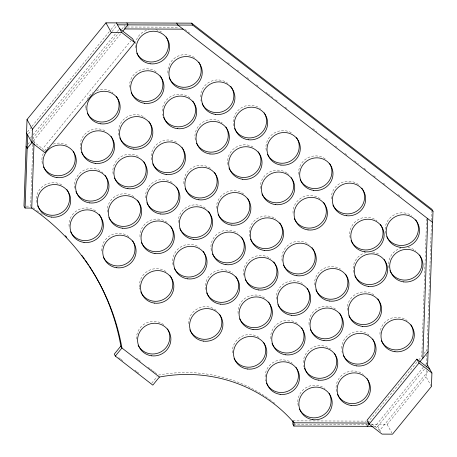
<?xml version="1.0" encoding="UTF-8"?>
<svg xmlns="http://www.w3.org/2000/svg" width="457" height="457" viewBox="0 0 457 457"><rect width="100%" height="100%" fill="white"/><g stroke="black" fill="none" stroke-linecap="round" stroke-linejoin="round"><path stroke-width="0.34" stroke-dasharray="2.29 1.71" d="M32.824 144.321L30.659 206.136L24.667 206.113M34.029 142.704L34.126 139.859L33.047 137.923L119.071 32.521M426.592 218.857L421.777 356.249L419.086 359.55M431.448 386.456L426.055 376.768L426.278 370.393M426.478 364.726L426.827 354.815M426.952 351.273L431.431 223.336M431.534 220.491L431.848 211.402M27.46 131.896L31.504 126.937M31.95 126.389L110.583 30.048M111.028 29.494L115.524 23.987M28.534 133.832L31.23 130.531M112.108 31.43L116.604 25.929M30.242 138.254L32.487 135.5M32.938 134.952L116.958 32.001M117.409 31.453L118.757 29.802M27.826 144.321L30.436 141.122M121.773 29.208L124.824 25.472M33.258 140.927L120.602 33.904M43.598 150.444L42.672 148.782L130.742 40.879M151.741 383.195L157.025 376.722M366.703 421.12L368.828 421.131L416.841 362.298M423.953 353.587L426.998 349.856M423.382 367.165L376.648 424.427L380.807 431.899M425.627 364.412L426.53 363.309M424.462 369.102L377.728 426.364L373.535 426.347M427.963 371.324L379.881 430.237L371.484 423.73M371.061 424.404L387.13 424.467L426.055 376.768M126.429 27.014L123.579 27.003L124.115 27.968M127.143 27.014L178.458 27.203M292.937 420.851L365.994 421.12M293.537 424.125L367.565 424.393M184.845 29.397L189.918 33.327M227.683 62.586L230.499 64.768M237.269 70.007L238.96 71.315M246.849 77.433L248.539 78.741M256.434 84.853L258.125 86.162M266.014 92.274L267.705 93.588M268.27 94.022L272.778 97.518M275.6 99.7L277.29 101.008M285.179 107.121L286.87 108.435M312.799 128.52L316.747 131.576M325.767 138.562L327.458 139.871M335.347 145.983L337.038 147.297M344.932 153.409L346.623 154.717M354.512 160.83L358.459 163.886M364.098 168.256L365.789 169.564M373.683 175.677L375.374 176.985M383.263 183.103L384.954 184.411M397.921 194.453L401.303 197.076M33.155 141.407L42.672 148.782M136.523 358.197L138.203 359.499M138.762 359.933L140.442 361.23M148.274 367.297L149.953 368.599M150.513 369.033L152.187 370.336M152.747 370.77L154.426 372.067M154.986 372.501L156.665 373.803M118.723 357.62L120.402 358.922M120.962 359.356L122.642 360.659M134.952 370.193L136.632 371.495M137.191 371.924L138.871 373.226M387.13 424.467L391.849 432.939M368.828 421.131L369.37 422.097M366.171 424.387L366.708 425.358M32.898 207.689A229.968 221.816 -29.1 0 1 36.217 210.077M36.766 210.483A229.968 221.816 -29.1 0 1 40.027 212.939M40.57 213.356A229.968 221.816 -29.1 0 1 42.181 214.613M158.345 375.1A145.783 140.613 -29.1 0 1 268.87 398.881M269.424 399.281A145.783 140.613 -29.1 0 1 272.709 401.732M273.246 402.149A145.783 140.613 -29.1 0 1 274.851 403.411M379.921 334.233A16.8 16.206 -29.1 0 1 389.37 319.032A16.8 16.206 -29.1 0 1 407.153 320.597M347.314 310.332A16.8 16.206 -29.1 0 1 356.037 294.057A16.8 16.206 -29.1 0 1 374.466 295.279M314.627 285.014A16.8 16.206 -29.1 0 1 322.722 269.104A16.8 16.206 -29.1 0 1 340.619 269.144M282.146 261.096A16.8 16.206 -29.1 0 1 290.035 243.787A16.8 16.206 -29.1 0 1 309.092 244.644M249.613 236.475A16.8 16.206 -29.1 0 1 256.731 218.863A16.8 16.206 -29.1 0 1 275.839 218.903M216.515 208.352A16.8 16.206 -29.1 0 1 225.615 192.608A16.8 16.206 -29.1 0 1 243.724 194.002M183.885 183.737A16.8 16.206 -29.1 0 1 192.608 167.462A16.8 16.206 -29.1 0 1 211.037 168.684M151.404 159.819A16.8 16.206 -29.1 0 1 158.985 142.704A16.8 16.206 -29.1 0 1 177.784 142.944M118.866 135.198A16.8 16.206 -29.1 0 1 125.989 117.586A16.8 16.206 -29.1 0 1 145.097 117.626M86.184 109.88A16.8 16.206 -29.1 0 1 85.916 108.48M85.83 107.778A16.8 16.206 -29.1 0 1 85.865 104.213M87.23 99.392A16.8 16.206 -29.1 0 1 92.702 92.685M96.541 90.56A16.8 16.206 -29.1 0 1 112.976 92.725M173.06 264.9A16.8 16.206 -29.1 0 1 180.184 247.288A16.8 16.206 -29.1 0 1 199.292 247.328M205.599 289.521A16.8 16.206 -29.1 0 1 213.488 272.212A16.8 16.206 -29.1 0 1 232.544 273.069M74.857 188.244A16.8 16.206 -29.1 0 1 82.437 171.129A16.8 16.206 -29.1 0 1 101.231 171.369M101.802 171.792A16.8 16.206 -29.1 0 1 102.882 172.706M303.985 366.862A16.8 16.206 -29.1 0 1 303.654 365.48M303.368 362.658A16.8 16.206 -29.1 0 1 312.822 347.457A16.8 16.206 -29.1 0 1 330.6 349.022M139.968 236.777A16.8 16.206 -29.1 0 1 149.068 221.034A16.8 16.206 -29.1 0 1 167.171 222.428M42.318 163.623A16.8 16.206 -29.1 0 1 43.369 153.135M44.563 150.953A16.8 16.206 -29.1 0 1 47.859 147.205M53.258 144.086A16.8 16.206 -29.1 0 1 67.956 145.652M107.338 212.162A16.8 16.206 -29.1 0 1 116.061 195.887A16.8 16.206 -29.1 0 1 134.489 197.11M336.489 391.495A16.8 16.206 -29.1 0 1 343.915 373.683A16.8 16.206 -29.1 0 1 363.286 374.346M270.767 338.757A16.8 16.206 -29.1 0 1 279.49 322.482A16.8 16.206 -29.1 0 1 297.918 323.705M238.08 313.439A16.8 16.206 -29.1 0 1 246.803 297.164A16.8 16.206 -29.1 0 1 265.231 298.387M342.259 352.65A16.8 16.206 -29.1 0 1 341.927 351.267M341.647 348.445A16.8 16.206 -29.1 0 1 351.096 333.244A16.8 16.206 -29.1 0 1 368.873 334.81M309.041 324.544A16.8 16.206 -29.1 0 1 317.764 308.269A16.8 16.206 -29.1 0 1 336.192 309.492M276.354 299.226A16.8 16.206 -29.1 0 1 284.448 283.317A16.8 16.206 -29.1 0 1 302.345 283.357M243.872 275.308A16.8 16.206 -29.1 0 1 251.761 257.999A16.8 16.206 -29.1 0 1 270.818 258.856M211.34 250.687A16.8 16.206 -29.1 0 1 218.457 233.076A16.8 16.206 -29.1 0 1 237.566 233.116M178.241 222.565A16.8 16.206 -29.1 0 1 187.341 206.821A16.8 16.206 -29.1 0 1 205.45 208.215M145.612 197.95A16.8 16.206 -29.1 0 1 154.335 181.675A16.8 16.206 -29.1 0 1 172.763 182.897M113.13 174.031A16.8 16.206 -29.1 0 1 120.711 156.917A16.8 16.206 -29.1 0 1 139.505 157.157M80.592 149.41A16.8 16.206 -29.1 0 1 87.413 132.004A16.8 16.206 -29.1 0 1 106.23 131.439M101.694 250.99A16.8 16.206 -29.1 0 1 110.794 235.246A16.8 16.206 -29.1 0 1 128.897 236.64M36.583 202.457A16.8 16.206 -29.1 0 1 44.163 185.342A16.8 16.206 -29.1 0 1 62.957 185.582M265.711 381.075A16.8 16.206 -29.1 0 1 265.38 379.693M265.094 376.871A16.8 16.206 -29.1 0 1 274.548 361.67A16.8 16.206 -29.1 0 1 292.326 363.235M298.215 405.707A16.8 16.206 -29.1 0 1 305.642 387.896A16.8 16.206 -29.1 0 1 325.013 388.559M69.064 226.375A16.8 16.206 -29.1 0 1 77.473 210.277A16.8 16.206 -29.1 0 1 95.644 210.9M232.487 352.97A16.8 16.206 -29.1 0 1 241.216 336.695A16.8 16.206 -29.1 0 1 259.639 337.917M188.513 323.676A16.8 16.206 -29.1 0 1 198.629 308.161A16.8 16.206 -29.1 0 1 216.824 310.954M139.882 289.184A16.8 16.206 -29.1 0 1 139.614 287.784M139.528 287.082A16.8 16.206 -29.1 0 1 148.251 270.807A16.8 16.206 -29.1 0 1 166.679 272.029M136.523 339.054A16.8 16.206 -29.1 0 1 146.274 322.979A16.8 16.206 -29.1 0 1 164.806 325.618M385.542 233.344A16.8 16.206 -29.1 0 1 392.666 215.733A16.8 16.206 -29.1 0 1 411.774 215.773M353.638 272.441A16.8 16.206 -29.1 0 1 365.777 252.521M372.575 252.036A16.8 16.206 -29.1 0 1 379.864 254.869M389.033 267.951A16.8 16.206 -29.1 0 1 400.566 248.214M407.975 247.545A16.8 16.206 -29.1 0 1 415.83 250.802M350.148 237.829A16.8 16.206 -29.1 0 1 357.574 220.017A16.8 16.206 -29.1 0 1 376.945 220.68M331.302 198.955A16.8 16.206 -29.1 0 1 341.059 182.88A16.8 16.206 -29.1 0 1 359.59 185.519M298.672 174.34A16.8 16.206 -29.1 0 1 307.081 158.242A16.8 16.206 -29.1 0 1 325.258 158.865M266.191 150.422A16.8 16.206 -29.1 0 1 273.469 133.507A16.8 16.206 -29.1 0 1 291.983 133.147M233.658 125.801A16.8 16.206 -29.1 0 1 241.085 107.989A16.8 16.206 -29.1 0 1 260.456 108.646M201.154 101.168A16.8 16.206 -29.1 0 1 200.823 99.78M200.537 96.964A16.8 16.206 -29.1 0 1 209.992 81.763A16.8 16.206 -29.1 0 1 227.769 83.328M167.93 73.063A16.8 16.206 -29.1 0 1 176.659 56.788A16.8 16.206 -29.1 0 1 195.082 58.01M135.243 47.745A16.8 16.206 -29.1 0 1 148.348 29.762M155.757 29.642A16.8 16.206 -29.1 0 1 162.395 32.693M293.028 213.168A16.8 16.206 -29.1 0 1 302.785 197.098A16.8 16.206 -29.1 0 1 321.317 199.738M260.399 188.552A16.8 16.206 -29.1 0 1 268.807 172.46A16.8 16.206 -29.1 0 1 286.979 173.083M287.55 173.5A16.8 16.206 -29.1 0 1 288.63 174.42M227.917 164.634A16.8 16.206 -29.1 0 1 235.189 147.72A16.8 16.206 -29.1 0 1 253.704 147.365M195.379 140.013A16.8 16.206 -29.1 0 1 202.805 122.202A16.8 16.206 -29.1 0 1 222.176 122.864M162.875 115.381A16.8 16.206 -29.1 0 1 162.543 113.999M162.264 111.177A16.8 16.206 -29.1 0 1 172.375 95.667A16.8 16.206 -29.1 0 1 190.569 98.461M129.657 87.276A16.8 16.206 -29.1 0 1 138.38 71.001A16.8 16.206 -29.1 0 1 156.808 72.223"/><path stroke-width="0.69" d="M429.763 369.125L416.881 359.145L367.005 420.257L369.159 424.136L382.041 434.11L392.523 434.15L431.448 386.456L431.916 372.998L427.603 365.252L433.002 211.243L431.922 209.306L191.626 23.164L105.938 22.85L27.032 119.54L23.998 206.107L25.078 208.044L31.739 208.072A229.968 221.816 -29.1 0 1 121.933 348L159.424 377.036A145.783 140.613 -29.1 0 1 294.017 422.788L369.199 423.062M25.078 208.044L27.637 134.935M119.654 28.7L132.536 38.679L134.695 42.552L44.832 152.655L31.95 142.681L32.424 129.222L27.032 119.54M31.739 208.072L34.001 143.412M292.937 420.851L292.823 424.119L293.902 426.055L372.838 426.347M293.902 426.055L294.017 422.788L293.48 421.822M422.856 358.185L427.746 218.657M32.424 129.222L111.331 32.533L121.813 32.573L134.695 42.552M32.384 141.996L27.169 148.388L26.089 146.451M122.853 31.145L127.983 24.861L126.903 22.924M89.144 265.865A229.968 221.816 -29.1 0 1 120.854 346.063L114.25 354.152L115.33 356.094L152.815 385.131L159.424 377.036M115.33 356.094L121.933 348L120.854 346.063M367.245 426.324L369.462 423.61M419.715 362.035L428.078 351.793M369.159 424.136L419.035 363.018L416.881 359.145M426.255 366.902L427.603 365.252M117.5 24.827L192.7 25.101L433.002 211.243M124.652 28.94L183.103 29.151M432.608 222.428L177.802 25.044L176.722 23.107M419.035 363.018L431.916 372.998M191.626 23.164L192.7 25.101M116.421 22.89L121.813 32.573M105.938 22.85L111.331 32.533M26.557 132.993L31.95 142.681M65.345 235.755A229.968 221.816 -29.1 0 1 66.808 237.314M81.82 255.366A229.968 221.816 -29.1 0 1 84.328 258.816M85.151 259.982A229.968 221.816 -29.1 0 1 88.361 264.677M410.917 324.79A16.8 16.206 -29.1 0 1 404.114 347.897A16.8 16.206 -29.1 0 1 381.258 340.425M377.848 298.878A16.8 16.206 -29.1 0 1 372.072 322.225A16.8 16.206 -29.1 0 1 348.868 315.747M345.543 274.149A16.8 16.206 -29.1 0 1 338.74 297.261A16.8 16.206 -29.1 0 1 315.884 289.789M312.068 247.665A16.8 16.206 -29.1 0 1 307.013 271.401A16.8 16.206 -29.1 0 1 283.5 265.111M279.787 222.919A16.8 16.206 -29.1 0 1 273.692 246.449A16.8 16.206 -29.1 0 1 250.51 239.148M247.488 198.195A16.8 16.206 -29.1 0 1 241.01 221.131A16.8 16.206 -29.1 0 1 218.126 214.47M214.419 172.278A16.8 16.206 -29.1 0 1 208.323 195.807A16.8 16.206 -29.1 0 1 185.142 188.513M182.115 147.554A16.8 16.206 -29.1 0 1 175.637 170.49A16.8 16.206 -29.1 0 1 152.758 163.835M149.045 121.642A16.8 16.206 -29.1 0 1 142.95 145.172A16.8 16.206 -29.1 0 1 119.768 137.871M116.358 96.324A16.8 16.206 -29.1 0 1 110.583 119.671A16.8 16.206 -29.1 0 1 87.384 113.193M203.239 251.344A16.8 16.206 -29.1 0 1 197.464 274.691A16.8 16.206 -29.1 0 1 174.266 268.213M235.926 276.662A16.8 16.206 -29.1 0 1 229.831 300.192A16.8 16.206 -29.1 0 1 206.65 292.891M105.184 175.385A16.8 16.206 -29.1 0 1 99.089 198.915A16.8 16.206 -29.1 0 1 75.908 191.614M334.37 353.215A16.8 16.206 -29.1 0 1 327.241 376.488A16.8 16.206 -29.1 0 1 304.436 368.199M170.552 226.026A16.8 16.206 -29.1 0 1 164.457 249.556A16.8 16.206 -29.1 0 1 141.282 242.256M73.24 151.278A16.8 16.206 -29.1 0 1 66.076 173.774A16.8 16.206 -29.1 0 1 43.524 166.936M137.46 200.132A16.8 16.206 -29.1 0 1 132.404 223.867A16.8 16.206 -29.1 0 1 108.892 217.578M367.051 378.533A16.8 16.206 -29.1 0 1 360.253 401.64A16.8 16.206 -29.1 0 1 337.392 394.168M301.683 327.898A16.8 16.206 -29.1 0 1 294.879 351.005A16.8 16.206 -29.1 0 1 272.024 343.533M268.613 301.98A16.8 16.206 -29.1 0 1 262.838 325.327A16.8 16.206 -29.1 0 1 239.634 318.855M372.644 339.003A16.8 16.206 -29.1 0 1 366.16 361.938A16.8 16.206 -29.1 0 1 343.281 355.278M339.574 313.091A16.8 16.206 -29.1 0 1 333.479 336.615A16.8 16.206 -29.1 0 1 310.297 329.32M307.27 288.361A16.8 16.206 -29.1 0 1 300.792 311.297A16.8 16.206 -29.1 0 1 277.913 304.642M273.794 261.878A16.8 16.206 -29.1 0 1 268.739 285.614A16.8 16.206 -29.1 0 1 245.226 279.324M241.513 237.132A16.8 16.206 -29.1 0 1 235.738 260.479A16.8 16.206 -29.1 0 1 212.539 254.001M208.421 211.243A16.8 16.206 -29.1 0 1 203.365 234.972A16.8 16.206 -29.1 0 1 179.852 228.683M176.528 187.09A16.8 16.206 -29.1 0 1 169.724 210.197A16.8 16.206 -29.1 0 1 146.868 202.725M143.841 161.767A16.8 16.206 -29.1 0 1 137.363 184.702A16.8 16.206 -29.1 0 1 114.484 178.047M111.154 136.449A16.8 16.206 -29.1 0 1 104.356 159.556A16.8 16.206 -29.1 0 1 81.495 152.084M132.667 240.833A16.8 16.206 -29.1 0 1 126.183 263.769A16.8 16.206 -29.1 0 1 103.305 257.108M66.911 189.598A16.8 16.206 -29.1 0 1 60.815 213.128A16.8 16.206 -29.1 0 1 37.634 205.827M296.096 367.428A16.8 16.206 -29.1 0 1 289.292 390.535A16.8 16.206 -29.1 0 1 266.431 383.063M329.137 393.363A16.8 16.206 -29.1 0 1 321.974 415.859A16.8 16.206 -29.1 0 1 299.421 409.026M99.186 214.344A16.8 16.206 -29.1 0 1 94.131 238.08A16.8 16.206 -29.1 0 1 70.618 231.79M263.769 342.721A16.8 16.206 -29.1 0 1 256.606 365.217A16.8 16.206 -29.1 0 1 234.047 358.385M219.514 314.233A16.8 16.206 -29.1 0 1 212.711 337.34A16.8 16.206 -29.1 0 1 189.849 329.868M170.061 275.628A16.8 16.206 -29.1 0 1 163.966 299.158A16.8 16.206 -29.1 0 1 140.785 291.857M167.496 328.891A16.8 16.206 -29.1 0 1 161.013 351.827A16.8 16.206 -29.1 0 1 138.134 345.172M415.721 219.788A16.8 16.206 -29.1 0 1 409.946 243.135A16.8 16.206 -29.1 0 1 386.748 236.663M384.2 259.479A16.8 16.206 -29.1 0 1 377.722 282.415A16.8 16.206 -29.1 0 1 354.838 275.754M419.595 254.989A16.8 16.206 -29.1 0 1 412.791 278.102A16.8 16.206 -29.1 0 1 389.935 270.63M380.327 224.278A16.8 16.206 -29.1 0 1 374.232 247.803A16.8 16.206 -29.1 0 1 351.05 240.508M361.893 188.198A16.8 16.206 -29.1 0 1 356.117 211.551A16.8 16.206 -29.1 0 1 332.919 205.073M329.594 163.475A16.8 16.206 -29.1 0 1 323.11 186.41A16.8 16.206 -29.1 0 1 300.232 179.755M296.524 137.563A16.8 16.206 -29.1 0 1 290.743 160.91A16.8 16.206 -29.1 0 1 267.545 154.432M264.22 112.839A16.8 16.206 -29.1 0 1 257.417 135.946A16.8 16.206 -29.1 0 1 234.561 128.474M230.745 86.35A16.8 16.206 -29.1 0 1 225.689 110.086A16.8 16.206 -29.1 0 1 202.177 103.796M198.852 62.198A16.8 16.206 -29.1 0 1 192.049 85.31A16.8 16.206 -29.1 0 1 169.187 77.833M166.165 36.88A16.8 16.206 -29.1 0 1 159.682 59.816A16.8 16.206 -29.1 0 1 136.803 53.161M323.619 202.417A16.8 16.206 -29.1 0 1 317.524 225.947A16.8 16.206 -29.1 0 1 294.342 218.646M291.315 177.693A16.8 16.206 -29.1 0 1 284.837 200.629A16.8 16.206 -29.1 0 1 261.952 193.968M258.245 151.781A16.8 16.206 -29.1 0 1 252.15 175.305A16.8 16.206 -29.1 0 1 228.968 168.01M225.947 127.052A16.8 16.206 -29.1 0 1 219.463 149.987A16.8 16.206 -29.1 0 1 196.584 143.332M192.871 101.14A16.8 16.206 -29.1 0 1 186.776 124.67A16.8 16.206 -29.1 0 1 163.6 117.369M160.19 75.822A16.8 16.206 -29.1 0 1 154.409 99.169A16.8 16.206 -29.1 0 1 131.21 92.691M258.616 289.944A16.8 16.206 -29.1 0 0 276.919 267.516A16.8 16.206 -29.1 0 0 248.448 263.763A16.8 16.206 -29.1 0 0 258.616 289.944M193.242 239.308A16.8 16.206 -29.1 0 0 211.551 216.875A16.8 16.206 -29.1 0 0 183.074 213.128A16.8 16.206 -29.1 0 0 193.242 239.308M356.671 365.903A16.8 16.206 -29.1 0 0 374.98 343.47A16.8 16.206 -29.1 0 0 346.503 339.722A16.8 16.206 -29.1 0 0 356.671 365.903M323.984 340.585A16.8 16.206 -29.1 0 0 342.293 318.152A16.8 16.206 -29.1 0 0 313.816 314.405A16.8 16.206 -29.1 0 0 323.984 340.585M394.945 351.69A16.8 16.206 -29.1 0 0 413.254 329.257A16.8 16.206 -29.1 0 0 384.777 325.51A16.8 16.206 -29.1 0 0 394.945 351.69M116.695 267.733A16.8 16.206 -29.1 0 0 135.004 245.3A16.8 16.206 -29.1 0 0 106.527 241.553A16.8 16.206 -29.1 0 0 116.695 267.733M280.124 394.328A16.8 16.206 -29.1 0 0 298.427 371.895A16.8 16.206 -29.1 0 0 269.956 368.148A16.8 16.206 -29.1 0 0 280.124 394.328M95.187 163.349A16.8 16.206 -29.1 0 0 113.49 140.922A16.8 16.206 -29.1 0 0 85.019 137.169A16.8 16.206 -29.1 0 0 95.187 163.349M312.811 419.646A16.8 16.206 -29.1 0 0 331.114 397.219A16.8 16.206 -29.1 0 0 302.643 393.466A16.8 16.206 -29.1 0 0 312.811 419.646M84.008 242.416A16.8 16.206 -29.1 0 0 102.317 219.983A16.8 16.206 -29.1 0 0 73.84 216.23A16.8 16.206 -29.1 0 0 84.008 242.416M247.437 369.01A16.8 16.206 -29.1 0 0 265.745 346.577A16.8 16.206 -29.1 0 0 237.269 342.83A16.8 16.206 -29.1 0 0 247.437 369.01M225.929 264.626A16.8 16.206 -29.1 0 0 244.238 242.199A16.8 16.206 -29.1 0 0 215.761 238.445A16.8 16.206 -29.1 0 0 225.929 264.626M127.874 188.672A16.8 16.206 -29.1 0 0 146.177 166.239A16.8 16.206 -29.1 0 0 117.706 162.486A16.8 16.206 -29.1 0 0 127.874 188.672M351.085 405.433A16.8 16.206 -29.1 0 0 369.387 383.006A16.8 16.206 -29.1 0 0 340.916 379.253A16.8 16.206 -29.1 0 0 351.085 405.433M291.298 315.267A16.8 16.206 -29.1 0 0 309.606 292.834A16.8 16.206 -29.1 0 0 281.129 289.081A16.8 16.206 -29.1 0 0 291.298 315.267M362.258 326.372A16.8 16.206 -29.1 0 0 380.567 303.939A16.8 16.206 -29.1 0 0 352.09 300.192A16.8 16.206 -29.1 0 0 362.258 326.372M220.343 304.156A16.8 16.206 -29.1 0 0 238.645 281.729A16.8 16.206 -29.1 0 0 210.174 277.976A16.8 16.206 -29.1 0 0 220.343 304.156M166.148 174.454A16.8 16.206 -29.1 0 0 184.451 152.027A16.8 16.206 -29.1 0 0 155.98 148.274A16.8 16.206 -29.1 0 0 166.148 174.454M154.969 253.521A16.8 16.206 -29.1 0 0 173.277 231.088A16.8 16.206 -29.1 0 0 144.8 227.34A16.8 16.206 -29.1 0 0 154.969 253.521M133.461 149.136A16.8 16.206 -29.1 0 0 151.77 126.709A16.8 16.206 -29.1 0 0 123.293 122.956A16.8 16.206 -29.1 0 0 133.461 149.136M264.203 250.413A16.8 16.206 -29.1 0 0 282.512 227.986A16.8 16.206 -29.1 0 0 254.035 224.233A16.8 16.206 -29.1 0 0 264.203 250.413M231.516 225.095A16.8 16.206 -29.1 0 0 249.825 202.662A16.8 16.206 -29.1 0 0 221.348 198.915A16.8 16.206 -29.1 0 0 231.516 225.095M100.774 123.818A16.8 16.206 -29.1 0 0 119.083 101.385A16.8 16.206 -29.1 0 0 90.606 97.638A16.8 16.206 -29.1 0 0 100.774 123.818M187.656 278.839A16.8 16.206 -29.1 0 0 205.958 256.411A16.8 16.206 -29.1 0 0 177.487 252.658A16.8 16.206 -29.1 0 0 187.656 278.839M318.398 380.115A16.8 16.206 -29.1 0 0 336.706 357.682A16.8 16.206 -29.1 0 0 308.229 353.935A16.8 16.206 -29.1 0 0 318.398 380.115M122.282 228.203A16.8 16.206 -29.1 0 0 140.59 205.77A16.8 16.206 -29.1 0 0 112.114 202.017A16.8 16.206 -29.1 0 0 122.282 228.203M89.595 202.885A16.8 16.206 -29.1 0 0 107.903 180.452A16.8 16.206 -29.1 0 0 79.427 176.699A16.8 16.206 -29.1 0 0 89.595 202.885M160.556 213.99A16.8 16.206 -29.1 0 0 178.864 191.557A16.8 16.206 -29.1 0 0 150.387 187.804A16.8 16.206 -29.1 0 0 160.556 213.99M154.477 303.122A16.8 16.206 -29.1 0 0 172.78 280.695A16.8 16.206 -29.1 0 0 144.309 276.942A16.8 16.206 -29.1 0 0 154.477 303.122M198.829 199.778A16.8 16.206 -29.1 0 0 217.138 177.345A16.8 16.206 -29.1 0 0 188.661 173.591A16.8 16.206 -29.1 0 0 198.829 199.778M51.321 217.098A16.8 16.206 -29.1 0 0 69.63 194.665A16.8 16.206 -29.1 0 0 41.153 190.912A16.8 16.206 -29.1 0 0 51.321 217.098M151.524 355.797A16.8 16.206 -29.1 0 0 169.827 333.364A16.8 16.206 -29.1 0 0 141.356 329.611A16.8 16.206 -29.1 0 0 151.524 355.797M144.601 103.316A16.8 16.206 -29.1 0 0 162.909 80.889A16.8 16.206 -29.1 0 0 134.432 77.136A16.8 16.206 -29.1 0 0 144.601 103.316M177.287 128.634A16.8 16.206 -29.1 0 0 195.596 106.207A16.8 16.206 -29.1 0 0 167.119 102.454A16.8 16.206 -29.1 0 0 177.287 128.634M209.974 153.958A16.8 16.206 -29.1 0 0 228.277 131.525A16.8 16.206 -29.1 0 0 199.806 127.771A16.8 16.206 -29.1 0 0 209.974 153.958M242.661 179.275A16.8 16.206 -29.1 0 0 260.964 156.842A16.8 16.206 -29.1 0 0 232.493 153.089A16.8 16.206 -29.1 0 0 242.661 179.275M275.343 204.593A16.8 16.206 -29.1 0 0 293.651 182.16A16.8 16.206 -29.1 0 0 265.174 178.413A16.8 16.206 -29.1 0 0 275.343 204.593M308.029 229.911A16.8 16.206 -29.1 0 0 326.338 207.484A16.8 16.206 -29.1 0 0 297.861 203.731A16.8 16.206 -29.1 0 0 308.029 229.911M150.193 63.78A16.8 16.206 -29.1 0 0 168.502 41.353A16.8 16.206 -29.1 0 0 140.025 37.6A16.8 16.206 -29.1 0 0 150.193 63.78M182.88 89.104A16.8 16.206 -29.1 0 0 201.183 66.671A16.8 16.206 -29.1 0 0 172.712 62.917A16.8 16.206 -29.1 0 0 182.88 89.104M215.567 114.421A16.8 16.206 -29.1 0 0 233.87 91.988A16.8 16.206 -29.1 0 0 205.399 88.235A16.8 16.206 -29.1 0 0 215.567 114.421M248.248 139.739A16.8 16.206 -29.1 0 0 266.557 117.306A16.8 16.206 -29.1 0 0 238.08 113.559A16.8 16.206 -29.1 0 0 248.248 139.739M280.935 165.057A16.8 16.206 -29.1 0 0 299.244 142.63A16.8 16.206 -29.1 0 0 270.767 138.877A16.8 16.206 -29.1 0 0 280.935 165.057M313.622 190.375A16.8 16.206 -29.1 0 0 331.931 167.948A16.8 16.206 -29.1 0 0 303.454 164.194A16.8 16.206 -29.1 0 0 313.622 190.375M346.309 215.698A16.8 16.206 -29.1 0 0 364.612 193.265A16.8 16.206 -29.1 0 0 336.141 189.512A16.8 16.206 -29.1 0 0 346.309 215.698M364.743 251.773A16.8 16.206 -29.1 0 0 383.046 229.34A16.8 16.206 -29.1 0 0 354.575 225.587A16.8 16.206 -29.1 0 0 364.743 251.773M403.628 281.895A16.8 16.206 -29.1 0 0 421.931 259.462A16.8 16.206 -29.1 0 0 393.46 255.709A16.8 16.206 -29.1 0 0 403.628 281.895M368.228 286.379A16.8 16.206 -29.1 0 0 386.536 263.946A16.8 16.206 -29.1 0 0 358.06 260.199A16.8 16.206 -29.1 0 0 368.228 286.379M400.138 247.283A16.8 16.206 -29.1 0 0 418.441 224.855A16.8 16.206 -29.1 0 0 389.97 221.102A16.8 16.206 -29.1 0 0 400.138 247.283M203.542 341.133A16.8 16.206 -29.1 0 0 221.851 318.7A16.8 16.206 -29.1 0 0 193.374 314.947A16.8 16.206 -29.1 0 0 203.542 341.133M253.024 329.48A16.8 16.206 -29.1 0 0 271.332 307.047A16.8 16.206 -29.1 0 0 242.856 303.294A16.8 16.206 -29.1 0 0 253.024 329.48M285.711 354.798A16.8 16.206 -29.1 0 0 304.019 332.365A16.8 16.206 -29.1 0 0 275.542 328.617A16.8 16.206 -29.1 0 0 285.711 354.798M56.914 177.562A16.8 16.206 -29.1 0 0 75.216 155.134A16.8 16.206 -29.1 0 0 46.745 151.381A16.8 16.206 -29.1 0 0 56.914 177.562M296.89 275.731A16.8 16.206 -29.1 0 0 315.193 253.304A16.8 16.206 -29.1 0 0 286.722 249.551A16.8 16.206 -29.1 0 0 296.89 275.731M329.577 301.054A16.8 16.206 -29.1 0 0 347.88 278.621A16.8 16.206 -29.1 0 0 319.409 274.868A16.8 16.206 -29.1 0 0 329.577 301.054"/></g></svg>
